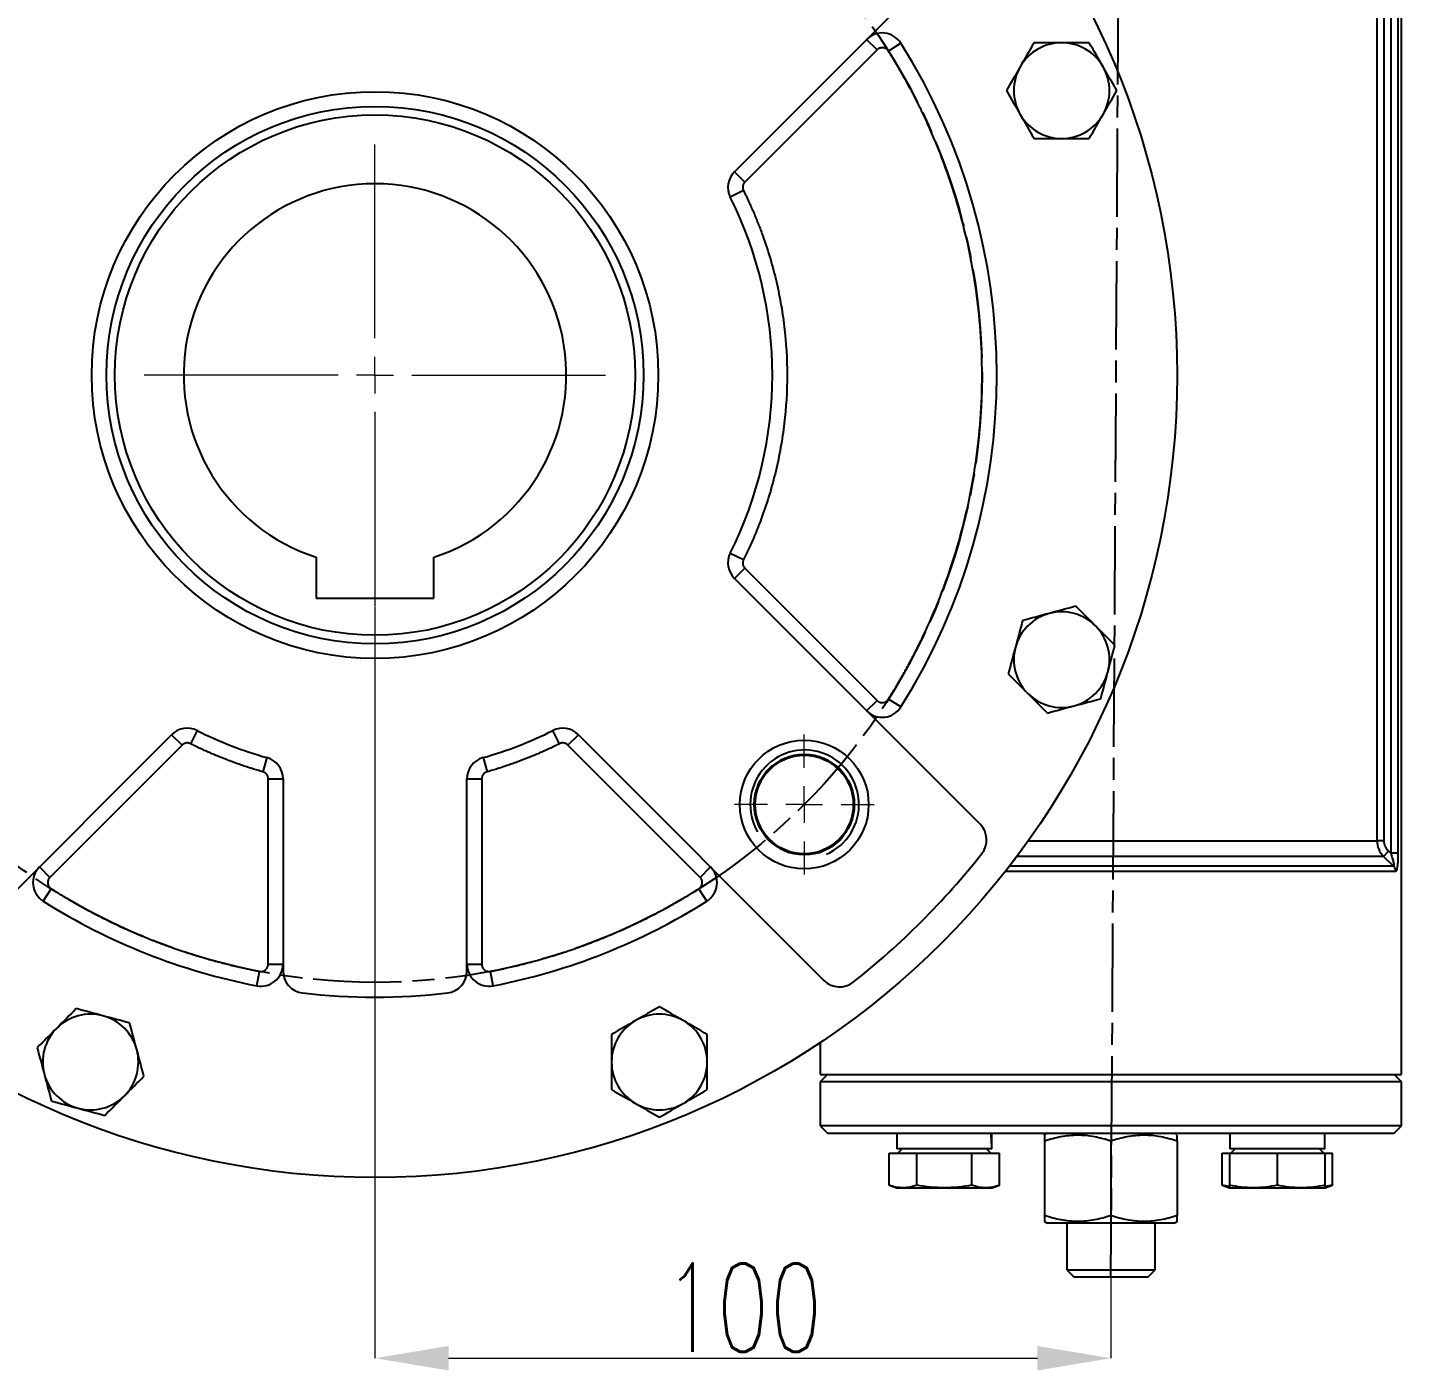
# Model space of a CAD drawing. Header units: millimetres. Extents: x 2301 to 4250, y 838 to 2217.
# Drawn here: x 3456.8 to 3643.5, y 1454.8 to 1637.2 of the extents above; entities that cross this region are included whole.
import ezdxf

# ---------------------------------------------------------------- set-up
doc = ezdxf.new("R2010")
doc.units = ezdxf.units.MM
doc.linetypes.add('AM_ISO08W050', pattern=[18, 12, -1.5, 3, -1.5])
for name, color, linetype, lineweight in [('10', 7, 'Continuous', 0), ('AM_5', 3, 'Continuous', 25), ('AM_7', 4, 'AM_ISO08W050', 25), ('粗实线', 7, 'Continuous', 40)]:
    doc.layers.add(name, color=color, linetype=linetype, lineweight=lineweight)
doc.styles.add('SLDTEXTSTYLE1', font='txt.shx', dxfattribs={"width": 0.7, "bigfont": 'gbcbig.shx'})
doc.dimstyles.new('SLDDIMSTYLE12$0', dxfattribs={"dimtxt": 12, "dimasz": 10, "dimexe": 0, "dimexo": 0.0625, "dimgap": 0.875, "dimtad": 1, "dimdec": 1, "dimlfac": 1.8, "dimrnd": 1e-09, "dimzin": 12, "dimdsep": 46, "dimtxsty": 'SLDTEXTSTYLE1', "dimcen": 0.09, "dimdle": 8.16, "dimclrd": 3, "dimclre": 3, "dimadec": 0, "dimazin": 3, "dimtfac": 1, "dimtdec": 1, "dimtofl": 0, "dimtmove": 0, "dimatfit": 3, "dimfxl": 0, "dimfrac": 2, "dimtolj": 1, "dimlwd": 5, "dimlwe": 5, "dimarcsym": 0})
doc.dimstyles.new('SLDDIMSTYLE12$2', dxfattribs={"dimtxt": 12, "dimasz": 10, "dimexe": 0, "dimexo": 0.0625, "dimgap": 0.875, "dimtad": 1, "dimdec": 1, "dimlfac": 1.8, "dimrnd": 1e-09, "dimzin": 12, "dimdsep": 46, "dimtxsty": 'SLDTEXTSTYLE1', "dimcen": 0.09, "dimdle": 8.16, "dimclrd": 3, "dimclre": 3, "dimadec": 0, "dimazin": 3, "dimtfac": 1, "dimtdec": 1, "dimtofl": 0, "dimtmove": 0, "dimatfit": 3, "dimfxl": 0, "dimfrac": 2, "dimtolj": 1, "dimlwd": 5, "dimlwe": 5, "dimarcsym": 0})
doc.dimstyles.new('SLDDIMSTYLE12$3', dxfattribs={"dimtxt": 12, "dimasz": 10, "dimexe": 0, "dimexo": 0.0625, "dimgap": 0.875, "dimtad": 1, "dimdec": 1, "dimlfac": 1.8, "dimrnd": 1e-09, "dimzin": 12, "dimdsep": 46, "dimtxsty": 'SLDTEXTSTYLE1', "dimcen": 0.09, "dimdle": 8.16, "dimclrd": 3, "dimclre": 3, "dimadec": 0, "dimazin": 3, "dimtfac": 1, "dimtdec": 1, "dimtofl": 0, "dimtmove": 0, "dimatfit": 3, "dimfxl": 0, "dimfrac": 2, "dimtolj": 1, "dimlwd": 5, "dimlwe": 5, "dimarcsym": 0})

# ---------------------------------------------------------------- blocks, each defined once
blk = doc.blocks.new('SW_CENTERMARKSYMBOL_0')
at = {"layer": '10', "color": 0}
for p, q in [((0, 1), (0, 6.269)), ((0, 0), (0, 0.5)), ((-1, 0), (-6.269, 0)), ((0, 0), (-0.5, 0)), ((0, 0), (0, -0.5)), ((0, 0), (0.5, 0)), ((1, 0), (6.269, 0)), ((0, -1), (0, -6.269))]:
    blk.add_line(p, q, dxfattribs=at)
blk = doc.blocks.new('SW_CENTERMARKSYMBOL_1')
at = {"layer": '10', "color": 0}
for p, q in [((0, 1), (0, 1.9)), ((0, 0), (0, 0.5)), ((-1, 0), (-1.9, 0)), ((0, 0), (-0.5, 0)), ((0, 0), (0, -0.5)), ((0, 0), (0.5, 0)), ((1, 0), (1.9, 0)), ((0, -1), (0, -1.9))]:
    blk.add_line(p, q, dxfattribs=at)
blk = doc.blocks.new('*D61')
at = {"layer": 'AM_5', "color": 3, "linetype": 'Continuous', "lineweight": 5, "transparency": 16777216}
blk.add_line((3370.24, 1675.46), (3403.73, 1654.05), dxfattribs=at)
at = {"layer": 'AM_5', "color": 3, "lineweight": 5, "transparency": 16777216}
for p, q in [((3503.92, 1589.98), (3504.1, 1589.98)), ((3504.01, 1589.89), (3504.01, 1590.07))]:
    blk.add_line(p, q, dxfattribs=at)
at = {"layer": 'AM_5', "color": 3, "transparency": 16777216}
blk.add_solid([(3404.63, 1655.46), (3402.84, 1652.65), (3412.16, 1648.67)], dxfattribs=at)
at = {"layer": 'Defpoints', "color": 0, "transparency": 16777216}
for p in [(3412.16, 1648.67), (3595.86, 1531.29)]:
    blk.add_point(p, dxfattribs=at)
at = {"layer": 'AM_5', "color": 0, "transparency": 16777216, "insert": (3386.47, 1673.24), "char_height": 12, "attachment_point": 5, "rotation": 327.4226, "style": 'SLDTEXTSTYLE1'}
blk.add_mtext('\\A1;∅218', dxfattribs=at)
blk = doc.blocks.new('*D62')
at = {"layer": 'AM_5', "color": 3, "linetype": 'Continuous', "lineweight": 5, "transparency": 16777216}
blk.add_line((3352.86, 1624.35), (3413.81, 1610.49), dxfattribs=at)
at = {"layer": 'AM_5', "color": 3, "lineweight": 5, "transparency": 16777216}
for p, q in [((3503.92, 1589.98), (3504.1, 1589.98)), ((3504.01, 1589.89), (3504.01, 1590.07))]:
    blk.add_line(p, q, dxfattribs=at)
at = {"layer": 'AM_5', "color": 3, "transparency": 16777216}
blk.add_solid([(3414.18, 1612.11), (3413.44, 1608.86), (3423.56, 1608.27)], dxfattribs=at)
at = {"layer": 'Defpoints', "color": 0, "transparency": 16777216}
for p in [(3423.56, 1608.27), (3584.46, 1571.69)]:
    blk.add_point(p, dxfattribs=at)
at = {"layer": 'AM_5', "color": 0, "transparency": 16777216, "insert": (3368.89, 1627.75), "char_height": 12, "attachment_point": 5, "rotation": 347.19, "style": 'SLDTEXTSTYLE1'}
blk.add_mtext('\\A1;∅165', dxfattribs=at)
blk = doc.blocks.new('*D67')
at = {"layer": 'AM_5', "color": 3, "lineweight": 5, "transparency": 16777216}
blk.add_line((3504.01, 1558.57), (3504.01, 1456.43), dxfattribs=at)
at = {"layer": 'AM_5', "color": 3, "linetype": 'Continuous', "lineweight": 5, "transparency": 16777216}
for p, q in [((3604.02, 1468.36), (3604.02, 1456.43)), ((3514.01, 1456.43), (3594.02, 1456.43))]:
    blk.add_line(p, q, dxfattribs=at)
at = {"layer": 'AM_5', "color": 3, "transparency": 16777216}
for points in [[(3514.01, 1458.09), (3514.01, 1454.76), (3504.01, 1456.43)], [(3594.02, 1458.09), (3594.02, 1454.76), (3604.02, 1456.43)]]:
    blk.add_solid(points, dxfattribs=at)
at = {"layer": 'Defpoints', "color": 0, "transparency": 16777216}
for p in [(3504.01, 1558.63), (3604.02, 1468.43), (3604.02, 1456.43)]:
    blk.add_point(p, dxfattribs=at)
at = {"layer": 'AM_5', "color": 0, "transparency": 16777216, "insert": (3554.01, 1463.3), "char_height": 12, "attachment_point": 5, "style": 'SLDTEXTSTYLE1'}
blk.add_mtext('\\A1;100', dxfattribs=at)
blk = doc.blocks.new('*D58')
at = {"layer": 'AM_5', "color": 3, "linetype": 'Continuous', "lineweight": 5, "transparency": 16777216}
blk.add_line((3504.01, 1704.62), (3504.01, 1714.84), dxfattribs=at)
at = {"layer": 'AM_5', "color": 3, "lineweight": 5, "transparency": 16777216}
blk.add_line((3445.63, 1648.36), (3415.72, 1678.27), dxfattribs=at)
at = {"layer": 'AM_5', "color": 3, "linetype": 'Continuous', "lineweight": 5, "transparency": 16777216}
blk.add_arc((3504.01, 1589.98), 124.86, 94.59, 130.41, dxfattribs=at)
at = {"layer": 'AM_5', "color": 3, "transparency": 16777216}
for points in [[(3493.95, 1716.1), (3494.09, 1712.77), (3504.01, 1714.84)], [(3424.2, 1683.83), (3421.94, 1686.28), (3415.72, 1678.27)]]:
    blk.add_solid(points, dxfattribs=at)
at = {"layer": 'Defpoints', "color": 0, "transparency": 16777216}
for p in [(3471.69, 1710.59), (3504.01, 1704.55), (3445.67, 1648.32), (3504.01, 1589.98), (3504.01, 1474.49)]:
    blk.add_point(p, dxfattribs=at)
at = {"layer": 'AM_5', "color": 0, "transparency": 16777216, "insert": (3453.6, 1711.69), "char_height": 12, "attachment_point": 5, "rotation": 22.5, "style": 'SLDTEXTSTYLE1'}
blk.add_mtext('\\A1;45°', dxfattribs=at)
blk = doc.blocks.new('*U47')
at = {"layer": 'AM_5', "linetype": 'ByBlock'}
blk.add_arc((0, 0.31), 7.39, 113.617, 30.178, dxfattribs=at)
at = {"layer": '粗实线', "linetype": 'ByBlock'}
blk.add_circle((0.05, 0.33), 6.75, dxfattribs=at)
blk = doc.blocks.new('*U49')
at = {"layer": '粗实线', "color": 0, "linetype": 'ByBlock', "lineweight": -2, "transparency": 16777216}
blk.add_blockref('*U47', (19354.88, 3195.29), dxfattribs=at)
for p, rotation in [((19471.27, 3195.66), 270), ((19355.25, 3078.89), 90.00000000000001), ((19471.65, 3079.27), 180)]:
    blk.add_blockref('*U47', p, dxfattribs=dict(at, rotation=rotation))

msp = doc.modelspace()

# ---------------------------------------------------------------- linework, layer by layer
at = {"color": 7, "linetype": 'Continuous', "lineweight": 25}
for p, q in [((3643.511, 1494.98), (3643.511, 1684.98)), ((3642.04, 1654.927), (3642.04, 1525.032)), ((3643.028, 1654.927), (3643.028, 1525.032)), ((3640.182, 1526.722), (3640.182, 1653.237)), ((3641.159, 1526.722), (3641.159, 1653.237)), ((3552.86, 1617.616), (3586.241, 1650.997)), ((3572.238, 1634.165), (3554.274, 1616.202)), ((3572.238, 1634.165), (3570.824, 1635.579)), ((3575.482, 1635.058), (3573.791, 1633.991)), ((3554.274, 1616.202), (3552.86, 1617.616)), ((3554.087, 1615.047), (3552.299, 1614.152)), ((3496.011, 1565.241), (3496.011, 1559.68)), ((3512.011, 1559.68), (3512.011, 1565.241)), ((3552.299, 1565.808), (3554.087, 1564.913)), ((3552.86, 1562.344), (3554.274, 1563.758)), ((3554.274, 1563.758), (3572.238, 1545.794)), ((3586.241, 1528.962), (3552.86, 1562.344)), ((3496.011, 1559.68), (3512.011, 1559.68)), ((3570.824, 1544.38), (3572.238, 1545.794)), ((3575.482, 1544.901), (3573.791, 1545.968)), ((3442.993, 1507.749), (3476.375, 1541.13)), ((3476.375, 1541.13), (3477.789, 1539.716)), ((3479.839, 1541.692), (3478.944, 1539.903)), ((3529.078, 1539.903), (3528.183, 1541.692)), ((3530.233, 1539.716), (3531.647, 1541.13)), ((3531.647, 1541.13), (3565.028, 1507.749)), ((3477.789, 1539.716), (3459.826, 1521.753)), ((3548.196, 1521.753), (3530.233, 1539.716)), ((3489.327, 1538.015), (3488.783, 1536.09)), ((3518.695, 1538.015), (3519.239, 1536.09)), ((3489.511, 1535.128), (3491.511, 1535.128)), ((3489.511, 1509.967), (3489.511, 1535.128)), ((3491.511, 1535.128), (3491.511, 1509.035)), ((3516.511, 1509.035), (3516.511, 1535.128)), ((3516.511, 1535.128), (3518.511, 1535.128)), ((3518.511, 1535.128), (3518.511, 1509.967)), ((3592.777, 1526.722), (3640.182, 1526.722)), ((3641.159, 1526.722), (3640.182, 1526.722)), ((3641.066, 1524.601), (3591.227, 1524.601)), ((3641.066, 1524.601), (3641.758, 1525.308)), ((3642.422, 1523.273), (3641.066, 1524.601)), ((3641.758, 1525.308), (3642.04, 1525.032)), ((3643.028, 1525.032), (3642.04, 1525.032)), ((3458.411, 1523.167), (3459.826, 1521.753)), ((3548.196, 1521.753), (3549.61, 1523.167)), ((3642.709, 1522.565), (3589.663, 1522.565)), ((3642.422, 1523.273), (3590.215, 1523.273)), ((3458.932, 1518.508), (3459.999, 1520.2)), ((3549.089, 1518.508), (3548.022, 1520.2)), ((3487.94, 1507.022), (3488.321, 1508.985)), ((3489.511, 1509.967), (3491.511, 1509.967)), ((3516.511, 1509.967), (3518.511, 1509.967)), ((3520.081, 1507.022), (3519.701, 1508.985)), ((3564.511, 1499.311), (3564.511, 1494.98)), ((3565.511, 1494.98), (3564.511, 1493.98)), ((3564.511, 1494.98), (3604.011, 1494.98)), ((3564.511, 1493.98), (3564.511, 1487.98)), ((3604.011, 1493.98), (3564.511, 1493.98)), ((3604.011, 1494.98), (3643.511, 1494.98)), ((3643.511, 1493.98), (3604.011, 1493.98)), ((3643.511, 1493.98), (3642.511, 1494.98)), ((3643.511, 1487.98), (3643.511, 1493.98)), ((3564.511, 1487.98), (3565.511, 1486.98)), ((3643.511, 1487.98), (3564.511, 1487.98)), ((3565.511, 1486.98), (3642.511, 1486.98)), ((3574.943, 1486.98), (3574.943, 1484.88)), ((3587.823, 1484.88), (3587.823, 1486.98)), ((3595.386, 1486.98), (3595.011, 1486.763)), ((3613.011, 1486.763), (3612.636, 1486.98)), ((3620.198, 1486.98), (3620.198, 1484.88)), ((3633.078, 1484.88), (3633.078, 1486.98)), ((3642.511, 1486.98), (3643.511, 1487.98)), ((3587.823, 1484.88), (3574.943, 1484.88)), ((3575.648, 1484.88), (3575.048, 1484.28)), ((3587.718, 1484.28), (3587.118, 1484.88)), ((3595.011, 1485.959), (3595.011, 1475.8)), ((3604.011, 1485.959), (3604.011, 1475.8)), ((3613.011, 1485.959), (3613.011, 1475.8)), ((3633.078, 1484.88), (3620.198, 1484.88)), ((3620.903, 1484.88), (3620.303, 1484.28)), ((3632.973, 1484.28), (3632.373, 1484.88)), ((3573.878, 1479.946), (3573.878, 1484.28)), ((3573.878, 1484.28), (3577.631, 1484.28)), ((3577.631, 1479.946), (3577.631, 1484.28)), ((3577.631, 1484.28), (3585.136, 1484.28)), ((3585.136, 1479.946), (3585.136, 1484.28)), ((3585.136, 1484.28), (3588.889, 1484.28)), ((3588.889, 1479.946), (3588.889, 1484.28)), ((3619.133, 1479.946), (3619.133, 1484.28)), ((3619.133, 1484.28), (3620.138, 1484.28)), ((3620.138, 1484.28), (3620.138, 1479.946)), ((3620.138, 1484.28), (3626.638, 1484.28)), ((3626.638, 1479.946), (3626.638, 1484.28)), ((3626.638, 1484.28), (3633.138, 1484.28)), ((3633.138, 1484.28), (3634.144, 1484.28)), ((3633.138, 1479.946), (3633.138, 1484.28)), ((3634.144, 1479.946), (3634.144, 1484.28)), ((3573.878, 1479.946), (3574.883, 1479.58)), ((3574.883, 1479.58), (3575.754, 1479.58)), ((3575.754, 1479.58), (3581.383, 1479.58)), ((3581.383, 1479.58), (3587.013, 1479.58)), ((3587.013, 1479.58), (3587.883, 1479.58)), ((3587.883, 1479.58), (3588.889, 1479.946)), ((3619.133, 1479.946), (3620.138, 1479.58)), ((3620.138, 1479.75), (3619.133, 1479.946)), ((3620.138, 1479.58), (3623.388, 1479.58)), ((3623.388, 1479.58), (3629.888, 1479.58)), ((3629.888, 1479.58), (3633.138, 1479.58)), ((3633.138, 1479.58), (3634.144, 1479.946)), ((3634.144, 1479.946), (3633.138, 1479.75)), ((3595.011, 1474.996), (3595.386, 1474.78)), ((3612.636, 1474.78), (3595.386, 1474.78)), ((3598.011, 1474.78), (3598.011, 1468.427)), ((3610.011, 1468.427), (3610.011, 1474.78)), ((3612.636, 1474.78), (3613.011, 1474.996)), ((3598.011, 1468.427), (3598.958, 1467.48)), ((3598.011, 1468.427), (3604.011, 1468.427)), ((3604.011, 1468.427), (3610.011, 1468.427)), ((3609.064, 1467.48), (3610.011, 1468.427)), ((3598.958, 1467.48), (3609.064, 1467.48))]:
    msp.add_line(p, q, dxfattribs=at)
for centre, radius in [((3504.011, 1589.98), 109), ((3504.011, 1589.98), 38.5), ((3504.011, 1589.98), 36.5), ((3504.011, 1589.98), 35.345), ((3562.347, 1531.643), 8.75)]:
    msp.add_circle(centre, radius, dxfattribs=at)
for centre, radius, start, end in [((3572.945, 1633.458), 3, 32.24051, 135), ((3504.011, 1589.98), 84.5, 327.75949, 32.24051), ((3597.323, 1628.631), 6.5, 90, 150), ((3597.323, 1628.631), 6.5, 30, 90), ((3597.323, 1628.631), 6.5, 150, 210), ((3597.323, 1628.631), 6.5, 330, 30), ((3597.323, 1628.631), 6.5, 210, 270), ((3597.323, 1628.631), 6.5, 270, 330), ((3554.981, 1615.494), 3, 135, 206.59152), ((3504.011, 1589.98), 26, 287.92021, 252.07979), ((3504.011, 1589.98), 54, 333.40848, 26.59152), ((3554.981, 1564.465), 3, 153.40848, 225), ((3597.323, 1551.329), 6.5, 105, 165), ((3597.323, 1551.329), 6.5, 45, 105), ((3597.323, 1551.329), 6.5, 345, 45), ((3597.323, 1551.329), 6.5, 165, 225), ((3597.323, 1551.329), 6.5, 285, 345), ((3597.323, 1551.329), 6.5, 225, 285), ((3572.945, 1546.502), 3, 225, 327.75949), ((3478.496, 1539.009), 3, 63.40848, 135), ((3504.011, 1589.98), 54, 243.40848, 254.22087), ((3504.011, 1589.98), 54, 285.77913, 296.59152), ((3529.526, 1539.009), 3, 45, 116.59152), ((3488.511, 1535.128), 3, 0, 74.22087), ((3519.511, 1535.128), 3, 105.77913, 180), ((3584.12, 1526.841), 3, 321.75633, 45), ((3504.011, 1589.98), 105, 308.24367, 321.75633), ((3460.533, 1521.046), 3, 135, 237.75949), ((3547.489, 1521.046), 3, 302.24051, 45), ((3641.699, 1522.567), 1.01, 359.90157, 44.27388), ((3504.011, 1589.98), 84.5, 237.75949, 259.03647), ((3504.011, 1589.98), 84.5, 280.96353, 302.24051), ((3488.511, 1509.967), 3, 259.03647, 0), ((3494.511, 1509.035), 3, 180, 263.30613), ((3513.511, 1509.035), 3, 276.69387, 0), ((3519.511, 1509.967), 3, 180, 280.96353), ((3567.15, 1509.87), 3, 225, 308.24367), ((3504.011, 1589.98), 84.5, 263.30613, 276.69387), ((3465.36, 1496.668), 6.5, 75, 135), ((3542.662, 1496.668), 6.5, 60, 120), ((3465.36, 1496.668), 6.5, 135, 195), ((3465.36, 1496.668), 6.5, 15, 75), ((3542.662, 1496.668), 6.5, 120, 180), ((3542.662, 1496.668), 6.5, 0, 60), ((3465.36, 1496.668), 6.5, 315, 15), ((3542.662, 1496.668), 6.5, 180, 240), ((3542.662, 1496.668), 6.5, 300, 0), ((3465.36, 1496.668), 6.5, 195, 255), ((3465.36, 1496.668), 6.5, 255, 315), ((3542.662, 1496.668), 6.5, 240, 300)]:
    msp.add_arc(centre, radius, start, end, dxfattribs=at)
for centre, start_param, end_param in [((3581.383, 1484.88), 4.712389, 4.9017857), ((3581.383, 1486.98), 4.6181162, 4.712389)]:
    msp.add_ellipse(centre, major_axis=(0, 11.154), ratio=0.5773503, start_param=start_param, end_param=end_param, dxfattribs=at)
for points, knots in [([(3573.652, 1634.165), (3573.629, 1634.187), (3573.583, 1634.23), (3573.508, 1634.286), (3573.428, 1634.335), (3573.31, 1634.393), (3573.149, 1634.444), (3572.945, 1634.465), (3572.741, 1634.444), (3572.55, 1634.383), (3572.378, 1634.291), (3572.285, 1634.207), (3572.238, 1634.165)], [0, 0, 0, 0, 0.060259, 0.1200207, 0.1798243, 0.2402078, 0.3699983, 0.5001303, 0.629921, 0.7600531, 0.8799433, 1, 1, 1, 1]), ([(3573.791, 1545.968), (3573.956, 1546.232), (3574.287, 1546.76), (3574.771, 1547.559), (3575.246, 1548.362), (3575.713, 1549.17), (3576.17, 1549.984), (3576.617, 1550.802), (3577.056, 1551.626), (3577.485, 1552.454), (3577.904, 1553.288), (3578.315, 1554.126), (3578.716, 1554.97), (3579.783, 1557.281), (3581.373, 1561.127), (3583.212, 1566.642), (3584.669, 1572.311), (3585.727, 1578.129), (3586.368, 1584.029), (3586.582, 1589.98), (3586.368, 1595.93), (3585.727, 1601.83), (3584.669, 1607.648), (3583.212, 1613.317), (3581.373, 1618.832), (3579.698, 1622.884), (3578.434, 1625.594), (3577.729, 1627.031), (3576.997, 1628.453), (3576.237, 1629.861), (3575.45, 1631.253), (3574.637, 1632.632), (3574.073, 1633.538), (3573.791, 1633.991)], [0, 0, 0, 0, 0.0100671, 0.0201279, 0.0301836, 0.0402356, 0.050285, 0.0603332, 0.0703815, 0.0804311, 0.0904834, 0.1005397, 0.1106012, 0.1206692, 0.1828153, 0.2449671, 0.3083928, 0.3718241, 0.4359097, 0.5000006, 0.5640861, 0.6281771, 0.6916028, 0.7550342, 0.8171802, 0.879332, 0.8965858, 0.9138237, 0.931052, 0.9482773, 0.965506, 0.9827448, 1, 1, 1, 1]), ([(3554.274, 1616.202), (3554.251, 1616.177), (3554.205, 1616.128), (3554.145, 1616.045), (3554.083, 1615.941), (3554.028, 1615.811), (3553.99, 1615.655), (3553.977, 1615.495), (3553.99, 1615.338), (3554.025, 1615.186), (3554.066, 1615.093), (3554.087, 1615.047)], [0, 0, 0, 0, 0.0813325, 0.1623376, 0.2438581, 0.3717459, 0.5000629, 0.6279508, 0.7562678, 0.8780283, 1, 1, 1, 1]), ([(3554.087, 1615.047), (3554.192, 1614.836), (3554.401, 1614.415), (3554.704, 1613.778), (3554.999, 1613.139), (3555.287, 1612.495), (3555.566, 1611.848), (3555.837, 1611.198), (3556.1, 1610.544), (3556.355, 1609.887), (3556.896, 1608.435), (3557.654, 1606.164), (3558.503, 1603.024), (3559.171, 1599.825), (3559.816, 1595.481), (3560.141, 1589.98), (3559.816, 1584.479), (3559.171, 1580.135), (3558.503, 1576.936), (3557.654, 1573.795), (3556.837, 1571.346), (3556.155, 1569.546), (3555.679, 1568.37), (3555.176, 1567.205), (3554.648, 1566.051), (3554.274, 1565.292), (3554.087, 1564.913)], [0, 0, 0, 0, 0.0135726, 0.02713791, 0.04069809, 0.05425527, 0.06781162, 0.08136929, 0.09493042, 0.10849717, 0.12207168, 0.18434357, 0.24662524, 0.30975826, 0.3729012, 0.50000089, 0.62710059, 0.69023361, 0.75337655, 0.81564843, 0.8779301, 0.90235508, 0.92676201, 0.95116344, 0.97557192, 1, 1, 1, 1]), ([(3554.087, 1564.913), (3554.073, 1564.882), (3554.044, 1564.821), (3554.014, 1564.724), (3553.988, 1564.605), (3553.977, 1564.464), (3553.99, 1564.305), (3554.028, 1564.148), (3554.09, 1564.003), (3554.171, 1563.87), (3554.24, 1563.795), (3554.274, 1563.758)], [0, 0, 0, 0, 0.0813325, 0.1623376, 0.2438581, 0.3717459, 0.5000629, 0.6279508, 0.7562678, 0.8780283, 1, 1, 1, 1]), ([(3572.238, 1545.794), (3572.26, 1545.774), (3572.303, 1545.732), (3572.374, 1545.678), (3572.45, 1545.631), (3572.53, 1545.59), (3572.655, 1545.54), (3572.831, 1545.499), (3573.057, 1545.5), (3573.277, 1545.549), (3573.458, 1545.636), (3573.598, 1545.74), (3573.706, 1545.845), (3573.762, 1545.927), (3573.791, 1545.968)], [0, 0, 0, 0, 0.0504118, 0.1002352, 0.1498769, 0.1997479, 0.2502538, 0.3750108, 0.5000699, 0.624827, 0.7498862, 0.8335095, 0.9162456, 1, 1, 1, 1]), ([(3478.944, 1539.903), (3478.913, 1539.918), (3478.852, 1539.946), (3478.755, 1539.977), (3478.636, 1540.002), (3478.496, 1540.014), (3478.336, 1540), (3478.179, 1539.962), (3478.034, 1539.9), (3477.901, 1539.819), (3477.826, 1539.751), (3477.789, 1539.716)], [0, 0, 0, 0, 0.0813325, 0.1623376, 0.2438581, 0.3717459, 0.5000629, 0.6279508, 0.7562678, 0.8780283, 1, 1, 1, 1]), ([(3488.783, 1536.09), (3488.54, 1536.159), (3488.056, 1536.298), (3487.333, 1536.519), (3486.613, 1536.749), (3485.898, 1536.988), (3485.185, 1537.236), (3484.477, 1537.495), (3483.772, 1537.762), (3483.071, 1538.039), (3482.374, 1538.326), (3481.68, 1538.622), (3480.99, 1538.928), (3480.304, 1539.243), (3479.621, 1539.567), (3479.17, 1539.791), (3478.944, 1539.903)], [0, 0, 0, 0, 0.0715977, 0.1431173, 0.214572, 0.2859746, 0.3573381, 0.4286756, 0.5, 0.5713244, 0.6426619, 0.7140254, 0.785428, 0.8568827, 0.9284023, 1, 1, 1, 1]), ([(3529.078, 1539.903), (3528.852, 1539.791), (3528.4, 1539.567), (3527.717, 1539.243), (3527.031, 1538.928), (3526.341, 1538.622), (3525.648, 1538.326), (3524.95, 1538.039), (3524.249, 1537.762), (3523.545, 1537.495), (3522.836, 1537.236), (3522.124, 1536.988), (3521.408, 1536.749), (3520.689, 1536.519), (3519.966, 1536.298), (3519.481, 1536.159), (3519.239, 1536.09)], [0, 0, 0, 0, 0.0715977, 0.1431173, 0.214572, 0.2859746, 0.3573381, 0.4286756, 0.5, 0.5713244, 0.6426619, 0.7140254, 0.785428, 0.8568827, 0.9284023, 1, 1, 1, 1]), ([(3530.233, 1539.716), (3530.208, 1539.739), (3530.159, 1539.786), (3530.076, 1539.846), (3529.972, 1539.907), (3529.842, 1539.962), (3529.686, 1540), (3529.526, 1540.014), (3529.369, 1540.001), (3529.217, 1539.966), (3529.124, 1539.924), (3529.078, 1539.903)], [0, 0, 0, 0, 0.08133252, 0.16233761, 0.2438581, 0.37174593, 0.50006288, 0.62795079, 0.75626781, 0.87802827, 1, 1, 1, 1]), ([(3489.218, 1535.835), (3489.193, 1535.858), (3489.143, 1535.905), (3489.061, 1535.965), (3488.973, 1536.017), (3488.881, 1536.059), (3488.816, 1536.08), (3488.783, 1536.09)], [0, 0, 0, 0, 0.202125, 0.4010659, 0.5989341, 0.797875, 1, 1, 1, 1]), ([(3489.511, 1535.128), (3489.51, 1535.16), (3489.508, 1535.226), (3489.493, 1535.323), (3489.469, 1535.418), (3489.425, 1535.541), (3489.349, 1535.688), (3489.262, 1535.786), (3489.218, 1535.835)], [0, 0, 0, 0, 0.1251219, 0.2494007, 0.3740493, 0.5002702, 0.7494061, 1, 1, 1, 1]), ([(3519.239, 1536.09), (3519.205, 1536.079), (3519.139, 1536.058), (3519.043, 1536.014), (3518.936, 1535.949), (3518.821, 1535.858), (3518.71, 1535.734), (3518.62, 1535.593), (3518.557, 1535.442), (3518.518, 1535.285), (3518.513, 1535.18), (3518.511, 1535.128)], [0, 0, 0, 0, 0.0811895, 0.162018, 0.2433868, 0.3715221, 0.5000673, 0.6282027, 0.7567481, 0.8782732, 1, 1, 1, 1]), ([(3640.182, 1526.722), (3640.182, 1526.322), (3640.261, 1525.933), (3640.489, 1525.389), (3640.584, 1525.214), (3640.802, 1524.891), (3640.926, 1524.74), (3641.066, 1524.601)], [0, 0, 0, 0, 0.5, 0.5, 0.75, 0.75, 1, 1, 1, 1]), ([(3641.758, 1525.308), (3641.663, 1525.401), (3641.579, 1525.501), (3641.432, 1525.717), (3641.367, 1525.834), (3641.213, 1526.196), (3641.159, 1526.455), (3641.159, 1526.722)], [0, 0, 0, 0, 0.25, 0.25, 0.5, 0.5, 1, 1, 1, 1]), ([(3642.04, 1525.032), (3642.11, 1524.823), (3642.176, 1524.619), (3642.296, 1524.22), (3642.35, 1524.027), (3642.435, 1523.681), (3642.466, 1523.526), (3642.482, 1523.313), (3642.465, 1523.258), (3642.422, 1523.273)], [0, 0, 0, 0, 0.25, 0.25, 0.5, 0.5, 0.75, 0.75, 1, 1, 1, 1]), ([(3643.028, 1525.032), (3643.028, 1524.974), (3643.028, 1524.86), (3643.026, 1524.69), (3643.023, 1524.523), (3643.019, 1524.359), (3643.01, 1524.11), (3642.994, 1523.788), (3642.963, 1523.405), (3642.92, 1523.066), (3642.872, 1522.835), (3642.828, 1522.698), (3642.791, 1522.621), (3642.751, 1522.574), (3642.723, 1522.568), (3642.709, 1522.565)], [0, 0, 0, 0, 0.0511084, 0.1014858, 0.151244, 0.2004988, 0.2493698, 0.3775102, 0.499052, 0.6282754, 0.7493044, 0.8133539, 0.8755899, 0.9373493, 1, 1, 1, 1]), ([(3459.826, 1521.753), (3459.804, 1521.73), (3459.761, 1521.684), (3459.704, 1521.609), (3459.655, 1521.528), (3459.598, 1521.411), (3459.546, 1521.25), (3459.526, 1521.046), (3459.546, 1520.841), (3459.607, 1520.651), (3459.699, 1520.479), (3459.783, 1520.385), (3459.826, 1520.339)], [0, 0, 0, 0, 0.06025898, 0.1200207, 0.1798243, 0.24020782, 0.36999833, 0.50013033, 0.62992099, 0.76005314, 0.87994329, 1, 1, 1, 1]), ([(3459.999, 1520.2), (3460.254, 1520.04), (3460.764, 1519.721), (3461.536, 1519.252), (3462.311, 1518.792), (3463.091, 1518.341), (3463.876, 1517.898), (3464.665, 1517.464), (3465.458, 1517.039), (3466.256, 1516.623), (3467.058, 1516.216), (3467.865, 1515.817), (3468.676, 1515.427), (3469.492, 1515.046), (3470.312, 1514.674), (3471.137, 1514.31), (3471.966, 1513.956), (3472.799, 1513.61), (3473.885, 1513.173), (3475.227, 1512.657), (3476.829, 1512.08), (3478.441, 1511.535), (3480.063, 1511.025), (3481.695, 1510.548), (3483.336, 1510.105), (3484.988, 1509.697), (3486.649, 1509.32), (3487.763, 1509.097), (3488.321, 1508.985)], [0, 0, 0, 0, 0.0294813, 0.0589363, 0.0883687, 0.1177818, 0.1471792, 0.1765644, 0.2059409, 0.2353123, 0.264682, 0.2940536, 0.3234306, 0.3528166, 0.3822149, 0.4116293, 0.4410631, 0.4705199, 0.5000031, 0.5556672, 0.6112488, 0.6667715, 0.7222591, 0.7777352, 0.8332237, 0.8887482, 0.9443324, 1, 1, 1, 1]), ([(3519.701, 1508.985), (3519.996, 1509.044), (3520.587, 1509.16), (3521.47, 1509.347), (3522.35, 1509.542), (3523.228, 1509.747), (3524.103, 1509.961), (3524.975, 1510.185), (3525.844, 1510.419), (3526.71, 1510.661), (3527.574, 1510.914), (3528.435, 1511.176), (3529.293, 1511.447), (3530.149, 1511.727), (3531.001, 1512.018), (3531.851, 1512.317), (3532.699, 1512.626), (3533.543, 1512.945), (3534.634, 1513.37), (3535.964, 1513.913), (3537.528, 1514.588), (3539.075, 1515.295), (3540.607, 1516.033), (3542.123, 1516.803), (3543.623, 1517.604), (3545.106, 1518.437), (3546.575, 1519.299), (3547.54, 1519.899), (3548.022, 1520.2)], [0, 0, 0, 0, 0.0294813, 0.0589363, 0.0883687, 0.1177818, 0.1471792, 0.1765644, 0.2059409, 0.2353123, 0.264682, 0.2940536, 0.3234306, 0.3528166, 0.3822149, 0.4116293, 0.4410631, 0.4705199, 0.5000031, 0.5556672, 0.6112488, 0.6667715, 0.7222591, 0.7777352, 0.8332237, 0.8887482, 0.9443324, 1, 1, 1, 1]), ([(3548.022, 1520.2), (3548.048, 1520.217), (3548.097, 1520.25), (3548.166, 1520.308), (3548.229, 1520.371), (3548.286, 1520.44), (3548.363, 1520.551), (3548.442, 1520.713), (3548.491, 1520.933), (3548.492, 1521.159), (3548.446, 1521.355), (3548.376, 1521.515), (3548.297, 1521.643), (3548.23, 1521.716), (3548.196, 1521.753)], [0, 0, 0, 0, 0.0504118, 0.1002352, 0.1498769, 0.1997479, 0.2502538, 0.3750108, 0.5000699, 0.624827, 0.7498862, 0.8335095, 0.9162456, 1, 1, 1, 1]), ([(3488.321, 1508.985), (3488.35, 1508.981), (3488.408, 1508.971), (3488.496, 1508.966), (3488.583, 1508.968), (3488.671, 1508.979), (3488.8, 1509.006), (3488.967, 1509.068), (3489.152, 1509.19), (3489.307, 1509.348), (3489.41, 1509.517), (3489.471, 1509.676), (3489.505, 1509.82), (3489.509, 1509.918), (3489.511, 1509.967)], [0, 0, 0, 0, 0.0503947, 0.1002231, 0.1498774, 0.1997543, 0.2502449, 0.375002, 0.5000674, 0.6248247, 0.7498901, 0.8334997, 0.9162569, 1, 1, 1, 1]), ([(3518.511, 1509.967), (3518.512, 1509.934), (3518.514, 1509.869), (3518.528, 1509.772), (3518.552, 1509.677), (3518.596, 1509.554), (3518.672, 1509.407), (3518.76, 1509.309), (3518.804, 1509.26)], [0, 0, 0, 0, 0.1251219, 0.2494007, 0.3740493, 0.5002702, 0.7494061, 1, 1, 1, 1]), ([(3518.804, 1509.26), (3518.828, 1509.237), (3518.875, 1509.193), (3518.954, 1509.135), (3519.037, 1509.084), (3519.125, 1509.043), (3519.238, 1509.002), (3519.376, 1508.972), (3519.54, 1508.962), (3519.647, 1508.977), (3519.701, 1508.985)], [0, 0, 0, 0, 0.10091869, 0.20042473, 0.29948448, 0.3990773, 0.50016707, 0.66741448, 0.83251407, 1, 1, 1, 1]), ([(3595.011, 1486.735), (3595.011, 1486.744), (3595.011, 1486.815), (3595.011, 1486.556), (3595.011, 1486.159), (3595.011, 1485.959)], [0, 0, 0, 0, 0.0694622, 0.530468, 1, 1, 1, 1]), ([(3595.011, 1485.959), (3595.746, 1486.204), (3596.486, 1486.406), (3597.981, 1486.686), (3598.737, 1486.763), (3599.885, 1486.763), (3600.269, 1486.745), (3601.03, 1486.671), (3601.407, 1486.617), (3602.533, 1486.407), (3603.275, 1486.205), (3604.011, 1485.959)], [0, 0, 0, 0, 0.25, 0.25, 0.5, 0.5, 0.625, 0.625, 0.75, 0.75, 1, 1, 1, 1]), ([(3604.011, 1485.959), (3604.746, 1486.204), (3605.486, 1486.406), (3606.981, 1486.686), (3607.737, 1486.763), (3608.885, 1486.763), (3609.269, 1486.745), (3610.03, 1486.671), (3610.407, 1486.617), (3611.533, 1486.407), (3612.275, 1486.205), (3613.011, 1485.959)], [0, 0, 0, 0, 0.25, 0.25, 0.5, 0.5, 0.625, 0.625, 0.75, 0.75, 1, 1, 1, 1]), ([(3613.011, 1485.959), (3613.011, 1486.201), (3613.011, 1486.657), (3613.011, 1486.71), (3613.011, 1486.735)], [0, 0, 0, 0, 0.5289604, 1, 1, 1, 1]), ([(3604.011, 1475.8), (3603.276, 1475.555), (3602.536, 1475.353), (3601.04, 1475.074), (3600.285, 1474.997), (3599.137, 1474.996), (3598.752, 1475.015), (3597.992, 1475.088), (3597.614, 1475.142), (3596.488, 1475.352), (3595.746, 1475.555), (3595.011, 1475.8)], [0, 0, 0, 0, 0.25, 0.25, 0.5, 0.5, 0.625, 0.625, 0.75, 0.75, 1, 1, 1, 1]), ([(3595.011, 1475.8), (3595.011, 1475.559), (3595.011, 1475.103), (3595.011, 1475.05), (3595.011, 1475.025)], [0, 0, 0, 0, 0.52896043, 1, 1, 1, 1]), ([(3613.011, 1475.8), (3612.276, 1475.555), (3611.536, 1475.353), (3610.04, 1475.074), (3609.285, 1474.997), (3608.137, 1474.996), (3607.752, 1475.015), (3606.992, 1475.088), (3606.614, 1475.142), (3605.488, 1475.352), (3604.746, 1475.555), (3604.011, 1475.8)], [0, 0, 0, 0, 0.25, 0.25, 0.5, 0.5, 0.625, 0.625, 0.75, 0.75, 1, 1, 1, 1]), ([(3613.011, 1475.025), (3613.011, 1475.016), (3613.011, 1474.945), (3613.011, 1475.204), (3613.011, 1475.6), (3613.011, 1475.8)], [0, 0, 0, 0, 0.0694622, 0.530468, 1, 1, 1, 1])]:
    msp.add_open_spline(points, degree=3, knots=knots, dxfattribs=at)
for points in [[(3573.791, 1633.991), (3573.77, 1634.022), (3573.729, 1634.084), (3573.677, 1634.138), (3573.652, 1634.165)], [(3593.57, 1635.131), (3592.949, 1634.056), (3592.325, 1632.974), (3591.693, 1631.881)], [(3597.323, 1635.131), (3596.06, 1635.131), (3594.811, 1635.131), (3593.57, 1635.131)], [(3601.075, 1635.131), (3599.835, 1635.131), (3598.585, 1635.131), (3597.323, 1635.131)], [(3602.952, 1631.881), (3602.32, 1632.974), (3601.696, 1634.056), (3601.075, 1635.131)], [(3591.693, 1631.881), (3591.062, 1630.787), (3590.437, 1629.705), (3589.817, 1628.631)], [(3604.828, 1628.631), (3604.208, 1629.705), (3603.583, 1630.787), (3602.952, 1631.881)], [(3589.817, 1628.631), (3590.437, 1627.556), (3591.062, 1626.474), (3591.693, 1625.381)], [(3602.952, 1625.381), (3603.583, 1626.474), (3604.208, 1627.556), (3604.828, 1628.631)], [(3591.693, 1625.381), (3592.325, 1624.287), (3592.949, 1623.205), (3593.57, 1622.131)], [(3601.075, 1622.131), (3601.696, 1623.205), (3602.32, 1624.287), (3602.952, 1625.381)], [(3593.57, 1622.131), (3594.811, 1622.131), (3596.06, 1622.131), (3597.323, 1622.131)], [(3597.323, 1622.131), (3598.585, 1622.131), (3599.835, 1622.131), (3601.075, 1622.131)], [(3595.64, 1557.607), (3594.421, 1557.28), (3593.214, 1556.957), (3592.015, 1556.636)], [(3599.265, 1558.578), (3598.067, 1558.257), (3596.86, 1557.934), (3595.64, 1557.607)], [(3601.919, 1555.925), (3601.026, 1556.818), (3600.143, 1557.701), (3599.265, 1558.578)], [(3592.015, 1556.636), (3591.694, 1555.437), (3591.371, 1554.231), (3591.044, 1553.011)], [(3604.572, 1553.271), (3603.695, 1554.149), (3602.812, 1555.032), (3601.919, 1555.925)], [(3591.044, 1553.011), (3590.717, 1551.791), (3590.394, 1550.585), (3590.073, 1549.386)], [(3603.601, 1549.646), (3603.928, 1550.866), (3604.251, 1552.073), (3604.572, 1553.271)], [(3590.073, 1549.386), (3590.95, 1548.509), (3591.833, 1547.625), (3592.726, 1546.732)], [(3602.63, 1546.021), (3602.951, 1547.22), (3603.274, 1548.427), (3603.601, 1549.646)], [(3592.726, 1546.732), (3593.619, 1545.84), (3594.503, 1544.956), (3595.38, 1544.079)], [(3595.38, 1544.079), (3596.579, 1544.4), (3597.785, 1544.723), (3599.005, 1545.05)], [(3599.005, 1545.05), (3600.225, 1545.377), (3601.431, 1545.7), (3602.63, 1546.021)], [(3591.227, 1524.601), (3590.894, 1524.158), (3590.557, 1523.715), (3590.215, 1523.273)], [(3459.826, 1520.339), (3459.853, 1520.313), (3459.907, 1520.262), (3459.968, 1520.221), (3459.999, 1520.2)], [(3463.417, 1503.918), (3462.54, 1503.04), (3461.657, 1502.157), (3460.764, 1501.264)], [(3467.042, 1502.946), (3465.822, 1503.273), (3464.616, 1503.597), (3463.417, 1503.918)], [(3542.662, 1504.173), (3541.587, 1503.553), (3540.505, 1502.928), (3539.412, 1502.297)], [(3545.912, 1502.297), (3544.818, 1502.928), (3543.736, 1503.553), (3542.662, 1504.173)], [(3460.764, 1501.264), (3459.871, 1500.371), (3458.987, 1499.488), (3458.11, 1498.61)], [(3470.667, 1501.975), (3469.468, 1502.296), (3468.262, 1502.62), (3467.042, 1502.946)], [(3471.638, 1498.35), (3471.311, 1499.57), (3470.988, 1500.777), (3470.667, 1501.975)], [(3539.412, 1502.297), (3538.318, 1501.666), (3537.236, 1501.041), (3536.162, 1500.421)], [(3549.162, 1500.421), (3548.087, 1501.041), (3547.005, 1501.666), (3545.912, 1502.297)], [(3536.162, 1500.421), (3536.162, 1499.18), (3536.162, 1497.931), (3536.162, 1496.668)], [(3549.162, 1496.668), (3549.162, 1497.931), (3549.162, 1499.18), (3549.162, 1500.421)], [(3458.11, 1498.61), (3458.431, 1497.412), (3458.754, 1496.205), (3459.081, 1494.986)], [(3472.61, 1494.725), (3472.288, 1495.924), (3471.965, 1497.13), (3471.638, 1498.35)], [(3536.162, 1496.668), (3536.162, 1495.405), (3536.162, 1494.156), (3536.162, 1492.915)], [(3549.162, 1492.915), (3549.162, 1494.156), (3549.162, 1495.405), (3549.162, 1496.668)], [(3459.081, 1494.986), (3459.408, 1493.766), (3459.731, 1492.559), (3460.053, 1491.361)], [(3469.956, 1492.072), (3470.849, 1492.965), (3471.732, 1493.848), (3472.61, 1494.725)], [(3467.302, 1489.418), (3468.18, 1490.295), (3469.063, 1491.179), (3469.956, 1492.072)], [(3536.162, 1492.915), (3537.236, 1492.295), (3538.318, 1491.67), (3539.412, 1491.039)], [(3545.912, 1491.039), (3547.005, 1491.67), (3548.087, 1492.295), (3549.162, 1492.915)], [(3460.053, 1491.361), (3461.251, 1491.039), (3462.458, 1490.716), (3463.677, 1490.389)], [(3463.677, 1490.389), (3464.897, 1490.062), (3466.104, 1489.739), (3467.302, 1489.418)], [(3539.412, 1491.039), (3540.505, 1490.407), (3541.587, 1489.783), (3542.662, 1489.162)], [(3542.662, 1489.162), (3543.736, 1489.783), (3544.818, 1490.407), (3545.912, 1491.039)], [(3575.754, 1479.58), (3575.123, 1479.58), (3574.498, 1479.72), (3573.878, 1479.946)], [(3577.631, 1479.946), (3577.01, 1479.72), (3576.386, 1479.58), (3575.754, 1479.58)], [(3581.383, 1479.58), (3580.121, 1479.58), (3578.871, 1479.72), (3577.631, 1479.946)], [(3585.136, 1479.946), (3583.895, 1479.72), (3582.646, 1479.58), (3581.383, 1479.58)], [(3587.013, 1479.58), (3586.381, 1479.58), (3585.757, 1479.72), (3585.136, 1479.946)], [(3588.889, 1479.946), (3588.269, 1479.72), (3587.644, 1479.58), (3587.013, 1479.58)], [(3623.388, 1479.58), (3622.295, 1479.58), (3621.213, 1479.72), (3620.138, 1479.946)], [(3620.138, 1479.946), (3620.138, 1479.72), (3620.138, 1479.58), (3620.138, 1479.58)], [(3626.638, 1479.946), (3625.564, 1479.72), (3624.482, 1479.58), (3623.388, 1479.58)], [(3629.888, 1479.58), (3628.795, 1479.58), (3627.713, 1479.72), (3626.638, 1479.946)], [(3633.138, 1479.946), (3632.064, 1479.72), (3630.982, 1479.58), (3629.888, 1479.58)], [(3633.138, 1479.58), (3633.138, 1479.58), (3633.138, 1479.72), (3633.138, 1479.946)]]:
    msp.add_open_spline(points, degree=3, dxfattribs=at)
at = {"layer": 'AM_7'}
msp.add_line((3604.011, 1467.48), (3607.673, 2092.122), dxfattribs=at)
msp.add_circle((3504.011, 1589.98), 82.5, dxfattribs=at)

# ---------------------------------------------------------------- block references
at = {"layer": '10', "xscale": 5, "yscale": 5, "zscale": 5}
msp.add_blockref('SW_CENTERMARKSYMBOL_1', (3562.347, 1531.643), dxfattribs=at)
at = {"layer": 'AM_7', "xscale": 5, "yscale": 5, "zscale": 5}
msp.add_blockref('SW_CENTERMARKSYMBOL_0', (3504.011, 1589.98), dxfattribs=at)
at = {"layer": '粗实线', "linetype": 'ByBlock'}
msp.add_blockref('*U49', (-15909.254, -1547.296), dxfattribs=at)

# ---------------------------------------------------------------- dimensions: what is measured, and where the dimension line sits
at = {"layer": 'AM_5'}
dim = msp.add_angular_dim_2l(base=(3471.695, 1710.585), line1=((3504.011, 1474.492), (3504.011, 1704.553)), line2=((3504.011, 1589.98), (3445.675, 1648.316)), dimstyle='SLDDIMSTYLE12$2', override={"dimlfac": 1, "dimpost": ''}, dxfattribs=at)
dim.commit()
dim.dimension.update_dxf_attribs({"geometry": '*D58', "text_midpoint": (3453.598, 1711.687)})
dim = msp.add_diameter_dim_2p(p1=(3595.861, 1531.29), p2=(3412.16, 1648.669), dimstyle='SLDDIMSTYLE12$3', override={"dimlfac": 1, "dimpost": ''}, dxfattribs=at)
dim.commit()
dim.dimension.update_dxf_attribs({"geometry": '*D61', "text_midpoint": (3386.474, 1673.241)})
dim = msp.add_diameter_dim_2p(p1=(3584.457, 1571.688), p2=(3423.564, 1608.271), dimstyle='SLDDIMSTYLE12$3', override={"dimlfac": 1, "dimpost": ''}, dxfattribs=at)
dim.commit()
dim.dimension.update_dxf_attribs({"geometry": '*D62', "text_midpoint": (3367.365, 1621.05), "dimtype": 163})
dim = msp.add_linear_dim(base=(3604.016, 1456.427), p1=(3504.011, 1558.634), p2=(3604.016, 1468.427), dimstyle='SLDDIMSTYLE12$0', override={"dimlfac": 1, "dimpost": ''}, dxfattribs=at)
dim.commit()
dim.dimension.update_dxf_attribs({"geometry": '*D67', "text_midpoint": (3554.014, 1463.302)})

doc.saveas('drawing.dxf')
